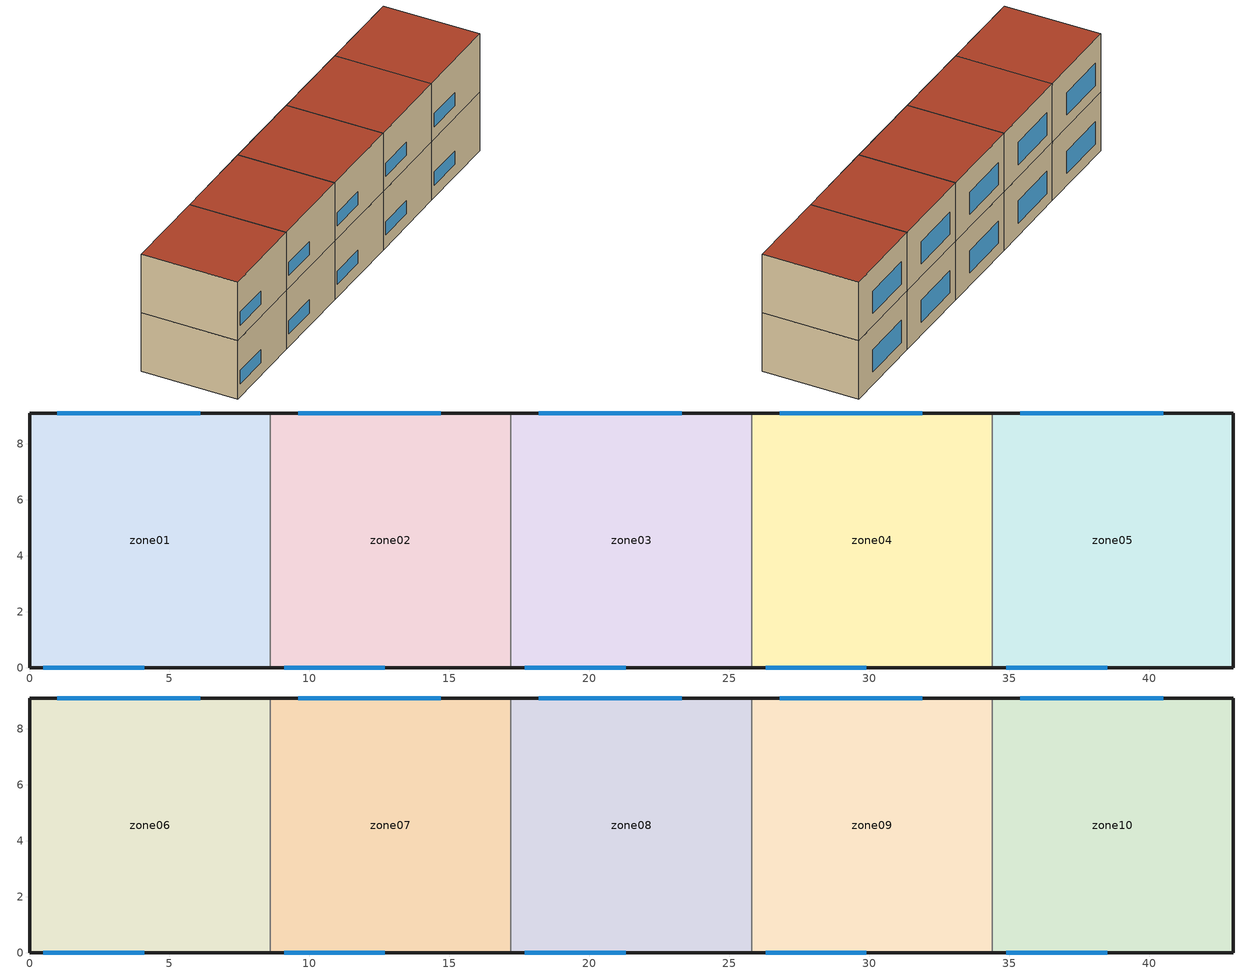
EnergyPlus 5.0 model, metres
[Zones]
zone01
 floor ground (GROUND_FLOOR): 8.6,9.1 8.6,0 0,0 0,9.1 z0
 wall outside (EXT_WALL): 8.6,9.1 0,9.1 0,0 8.6,0 z0:5.8
 wall to zone02 (ADJ_WALL): 8.6,0 8.6,9.1 z0:5.8
 window (EXT_WINDOW1): 0.5,0 4.1,0 z1.25:2.55; 6.1,9.1 1,9.1 z1.25:3.45
 ceiling to zone06 (ADJ_CEILING): 0,9.1 0,0 8.6,0 8.6,9.1 z5.8
zone02
 floor ground (GROUND_FLOOR): 17.2,9.1 17.2,0 8.6,0 8.6,9.1 z0
 wall outside (EXT_WALL): 17.2,9.1 8.6,9.1 / 8.6,0 17.2,0 z0:5.8
 wall to zone03 (ADJ_WALL): 17.2,0 17.2,9.1 z0:5.8
 wall to zone01 (ADJ_WALL): 8.6,9.1 8.6,0 z0:5.8
 window (EXT_WINDOW1): 9.1,0 12.7,0 z1.25:2.55; 14.7,9.1 9.6,9.1 z1.25:3.45
 ceiling to zone07 (ADJ_CEILING): 8.6,9.1 8.6,0 17.2,0 17.2,9.1 z5.8
zone03
 floor ground (GROUND_FLOOR): 25.8,9.1 25.8,0 17.2,0 17.2,9.1 z0
 wall outside (EXT_WALL): 25.8,9.1 17.2,9.1 / 17.2,0 25.8,0 z0:5.8
 wall to zone04 (ADJ_WALL): 25.8,0 25.8,9.1 z0:5.8
 wall to zone02 (ADJ_WALL): 17.2,9.1 17.2,0 z0:5.8
 window (EXT_WINDOW1): 17.7,0 21.3,0 z1.25:2.55; 23.3,9.1 18.2,9.1 z1.25:3.45
 ceiling to zone08 (ADJ_CEILING): 17.2,9.1 17.2,0 25.8,0 25.8,9.1 z5.8
zone04
 floor ground (GROUND_FLOOR): 34.4,9.1 34.4,0 25.8,0 25.8,9.1 z0
 wall outside (EXT_WALL): 34.4,9.1 25.8,9.1 / 25.8,0 34.4,0 z0:5.8
 wall to zone05 (ADJ_WALL): 34.4,0 34.4,9.1 z0:5.8
 wall to zone03 (ADJ_WALL): 25.8,9.1 25.8,0 z0:5.8
 window (EXT_WINDOW1): 26.3,0 29.9,0 z1.25:2.55; 31.9,9.1 26.8,9.1 z1.25:3.45
 ceiling to zone09 (ADJ_CEILING): 25.8,9.1 25.8,0 34.4,0 34.4,9.1 z5.8
zone05
 floor ground (GROUND_FLOOR): 43,9.1 43,0 34.4,0 34.4,9.1 z0
 wall outside (EXT_WALL): 34.4,0 43,0 43,9.1 34.4,9.1 z0:5.8
 wall to zone04 (ADJ_WALL): 34.4,9.1 34.4,0 z0:5.8
 window (EXT_WINDOW1): 34.9,0 38.5,0 z1.25:2.55; 40.5,9.1 35.4,9.1 z1.25:3.45
 ceiling to zone10 (ADJ_CEILING): 34.4,9.1 34.4,0 43,0 43,9.1 z5.8
zone06
 floor to zone01 (ADJ_CEILING): 8.6,9.1 8.6,0 0,0 0,9.1 z5.8
 wall outside (EXT_WALL): 8.6,9.1 0,9.1 0,0 8.6,0 z5.8:11.6
 wall to zone07 (ADJ_WALL): 8.6,0 8.6,9.1 z5.8:11.6
 window (EXT_WINDOW1): 0.5,0 4.1,0 z7.05:8.35; 6.1,9.1 1,9.1 z7.05:9.25
 roof outside (EXT_ROOF): 0,9.1 0,0 8.6,0 8.6,9.1 z11.6
zone07
 floor to zone02 (ADJ_CEILING): 17.2,9.1 17.2,0 8.6,0 8.6,9.1 z5.8
 wall outside (EXT_WALL): 17.2,9.1 8.6,9.1 / 8.6,0 17.2,0 z5.8:11.6
 wall to zone08 (ADJ_WALL): 17.2,0 17.2,9.1 z5.8:11.6
 wall to zone06 (ADJ_WALL): 8.6,9.1 8.6,0 z5.8:11.6
 window (EXT_WINDOW1): 9.1,0 12.7,0 z7.05:8.35; 14.7,9.1 9.6,9.1 z7.05:9.25
 roof outside (EXT_ROOF): 8.6,9.1 8.6,0 17.2,0 17.2,9.1 z11.6
zone08
 floor to zone03 (ADJ_CEILING): 25.8,9.1 25.8,0 17.2,0 17.2,9.1 z5.8
 wall outside (EXT_WALL): 25.8,9.1 17.2,9.1 / 17.2,0 25.8,0 z5.8:11.6
 wall to zone09 (ADJ_WALL): 25.8,0 25.8,9.1 z5.8:11.6
 wall to zone07 (ADJ_WALL): 17.2,9.1 17.2,0 z5.8:11.6
 window (EXT_WINDOW1): 17.7,0 21.3,0 z7.05:8.35; 23.3,9.1 18.2,9.1 z7.05:9.25
 roof outside (EXT_ROOF): 17.2,9.1 17.2,0 25.8,0 25.8,9.1 z11.6
zone09
 floor to zone04 (ADJ_CEILING): 34.4,9.1 34.4,0 25.8,0 25.8,9.1 z5.8
 wall outside (EXT_WALL): 34.4,9.1 25.8,9.1 / 25.8,0 34.4,0 z5.8:11.6
 wall to zone10 (ADJ_WALL): 34.4,0 34.4,9.1 z5.8:11.6
 wall to zone08 (ADJ_WALL): 25.8,9.1 25.8,0 z5.8:11.6
 window (EXT_WINDOW1): 26.3,0 29.9,0 z7.05:8.35; 31.9,9.1 26.8,9.1 z7.05:9.25
 roof outside (EXT_ROOF): 25.8,9.1 25.8,0 34.4,0 34.4,9.1 z11.6
zone10
 floor to zone05 (ADJ_CEILING): 43,9.1 43,0 34.4,0 34.4,9.1 z5.8
 wall outside (EXT_WALL): 34.4,0 43,0 43,9.1 34.4,9.1 z5.8:11.6
 wall to zone09 (ADJ_WALL): 34.4,9.1 34.4,0 z5.8:11.6
 window (EXT_WINDOW1): 34.9,0 38.5,0 z7.05:8.35; 40.5,9.1 35.4,9.1 z7.05:9.25
 roof outside (EXT_ROOF): 34.4,9.1 34.4,0 43,0 43,9.1 z11.6
[Building]
TRNSYS18: North Axis {deg}=0; Terrain=City; Loads Convergence Tolerance Value=0; Temperature Convergence Tolerance Value {deltaC}=0; Solar Distribution=FullInteriorAndExterior; Maximum Number of Warmup Days=0
[Site:Location]
not used: Latitude {deg}=0; Longitude {deg}=0; Time Zone {hr}=0; Elevation {m}=0
[Construction]
GROUND_FLOOR; EXT_WALL; EXT_ROOF; ADJ_WALL; ADJ_CEILING; EXT_WINDOW1: 
[WindowProperty:ShadingControl]
ESHADE=0; ISHADE=INPUT 1*MAX_ISHADE : SHADECNTRL=ISHADE_INTERNAL
[SurfaceProperty:OtherSideCoefficients]
BOUNDARY=IDENTICAL; BOUNDARY=INPUT 1*TBOUNDARY; BOUNDARY=INPUT 1*TBOUNDARY_2; BOUNDARY=INPUT 1*TBOUNDARY_3; BOUNDARY=INPUT 1*TGROUND; BOUNDARY=20; BOUNDARY=15
[Zone] Multiplier=1
zone01; zone02; zone03; zone04; zone05; zone06; zone07; zone08; zone09; zone10
